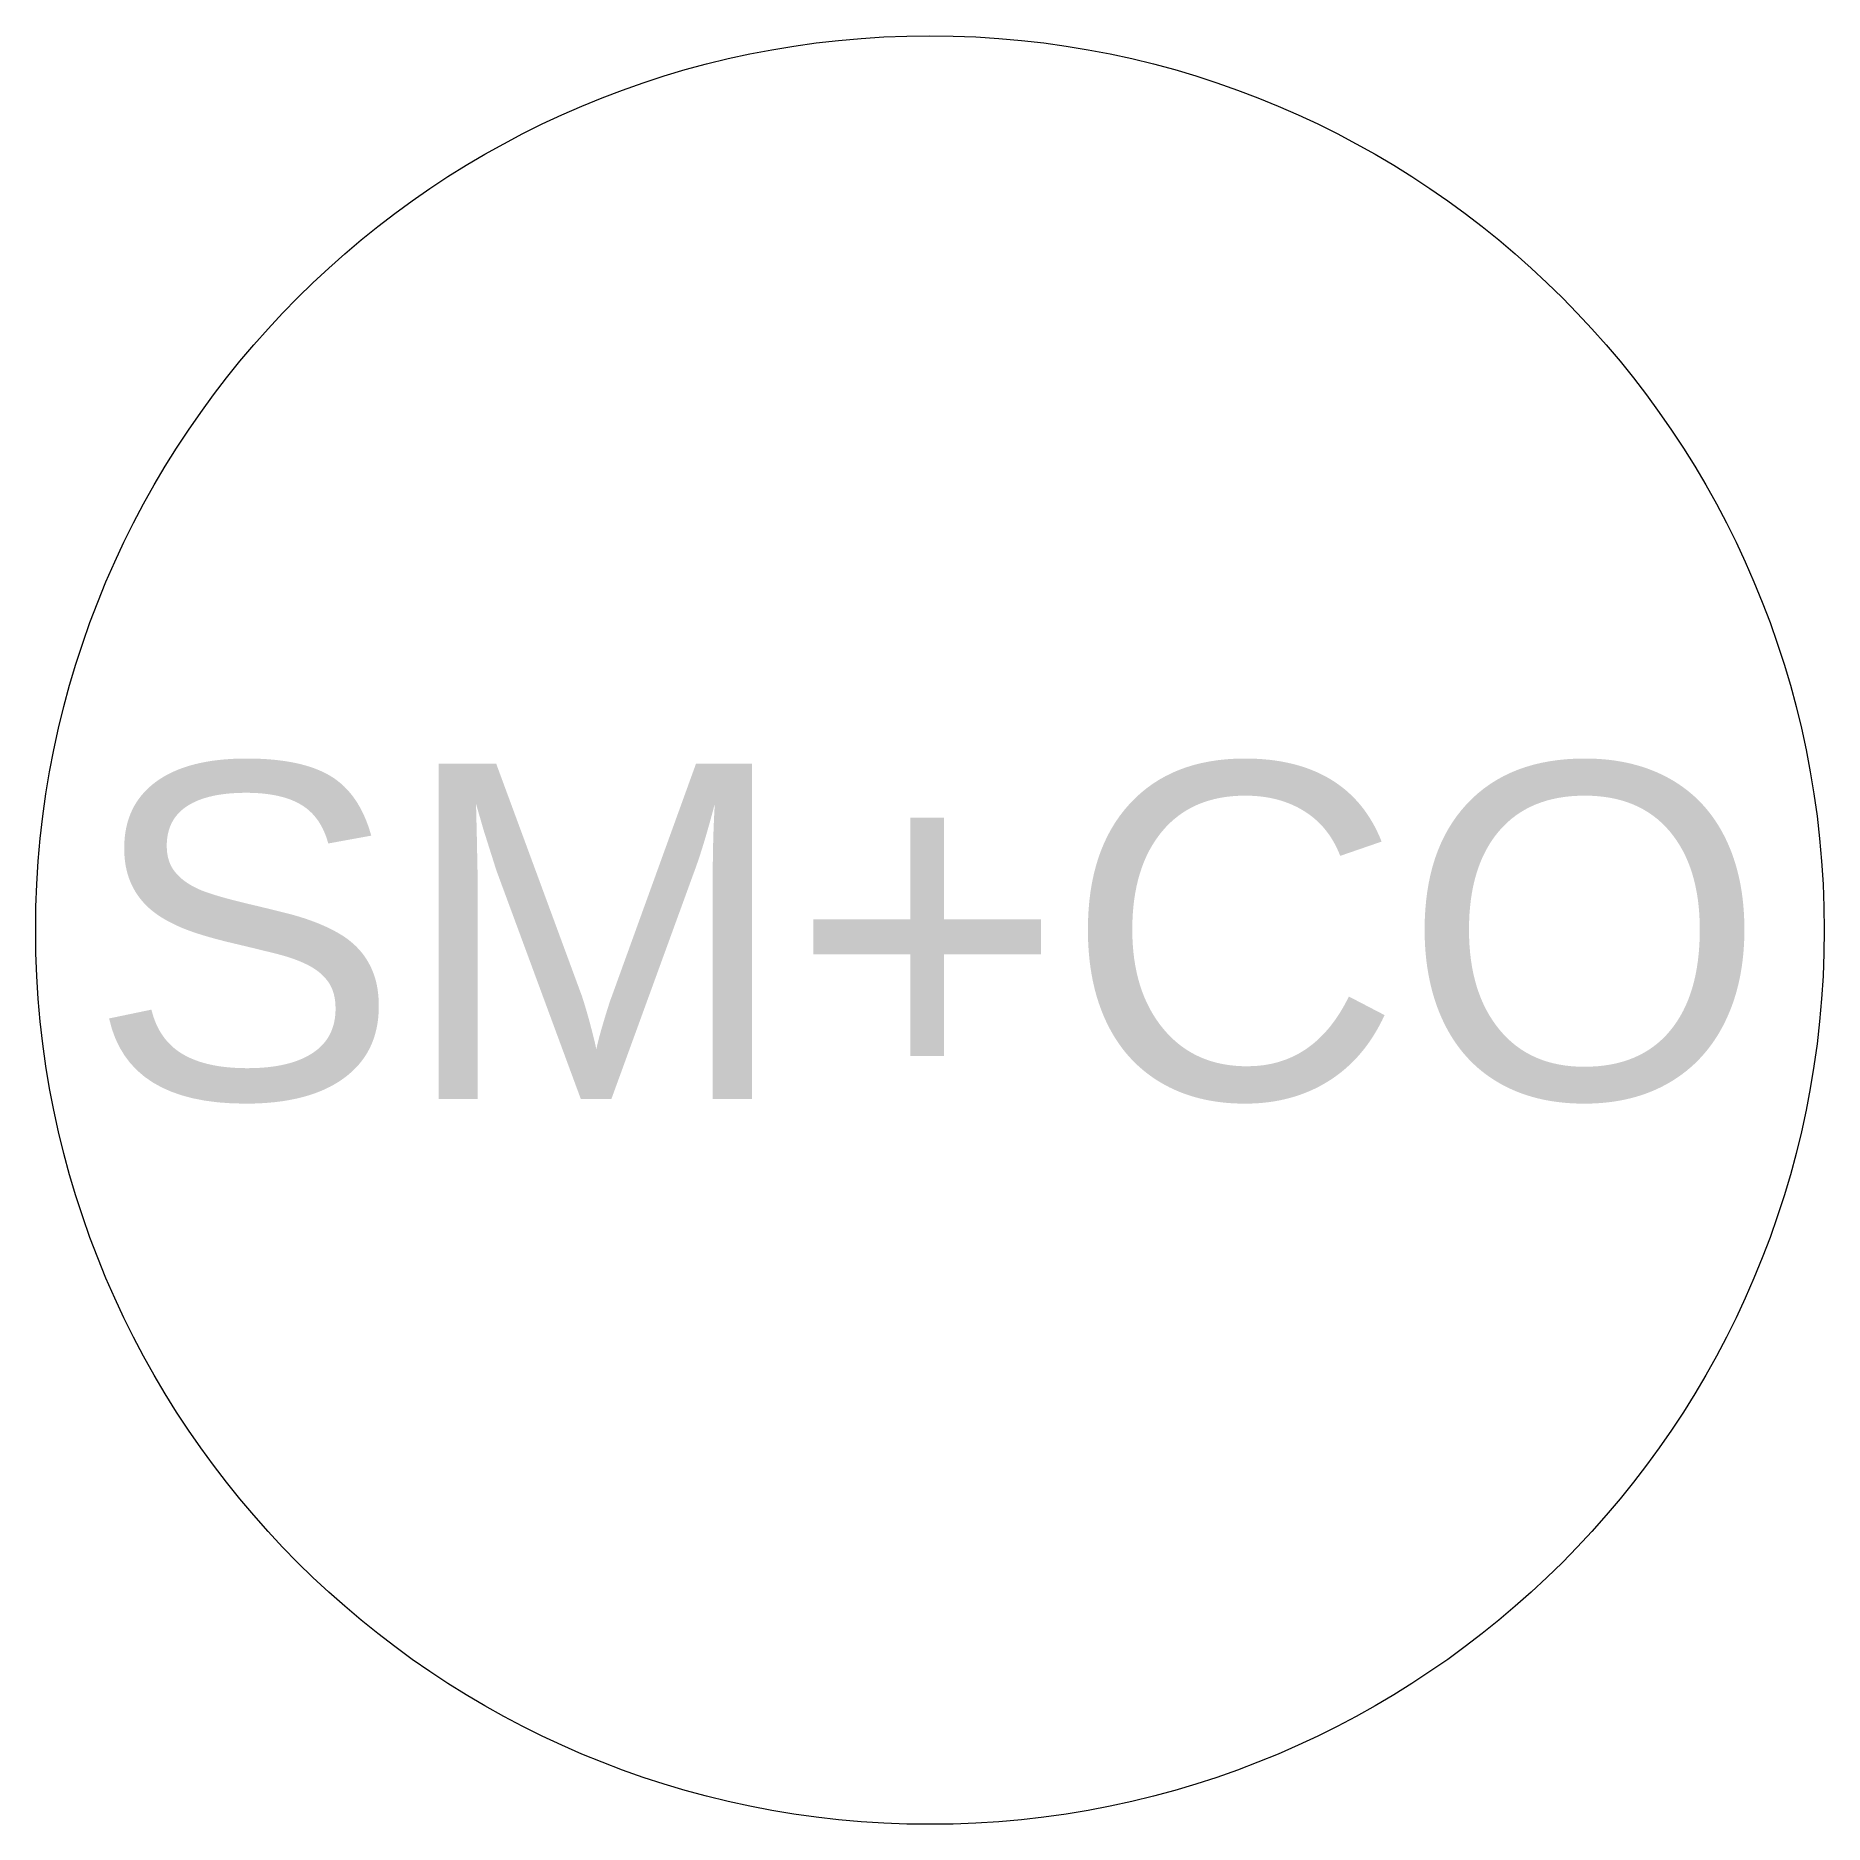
# Model space of a CAD drawing. Header units: inches. Extents: x 281.9 to 292.5, y -525.4 to -514.7.
import ezdxf

# ---------------------------------------------------------------- set-up
doc = ezdxf.new("R2010")
doc.units = ezdxf.units.IN
doc.header["$MEASUREMENT"] = 0
doc.layers.add('F201-Fire-and-CO-2nd-floor', color=1, linetype='Continuous', lineweight=9)
doc.styles.get("Standard").update_dxf_attribs({"font": 'Arial.ttf', "height": 2})

msp = doc.modelspace()

# ---------------------------------------------------------------- linework, layer by layer
at = {"layer": 'F201-Fire-and-CO-2nd-floor', "lineweight": 5}
msp.add_circle((287.195, -520.023), 5.333, dxfattribs=at)

# ---------------------------------------------------------------- texts
msp.add_text('SM+CO', height=2, dxfattribs=at).set_placement((282.173, -521.03))

doc.saveas('drawing.dxf')
